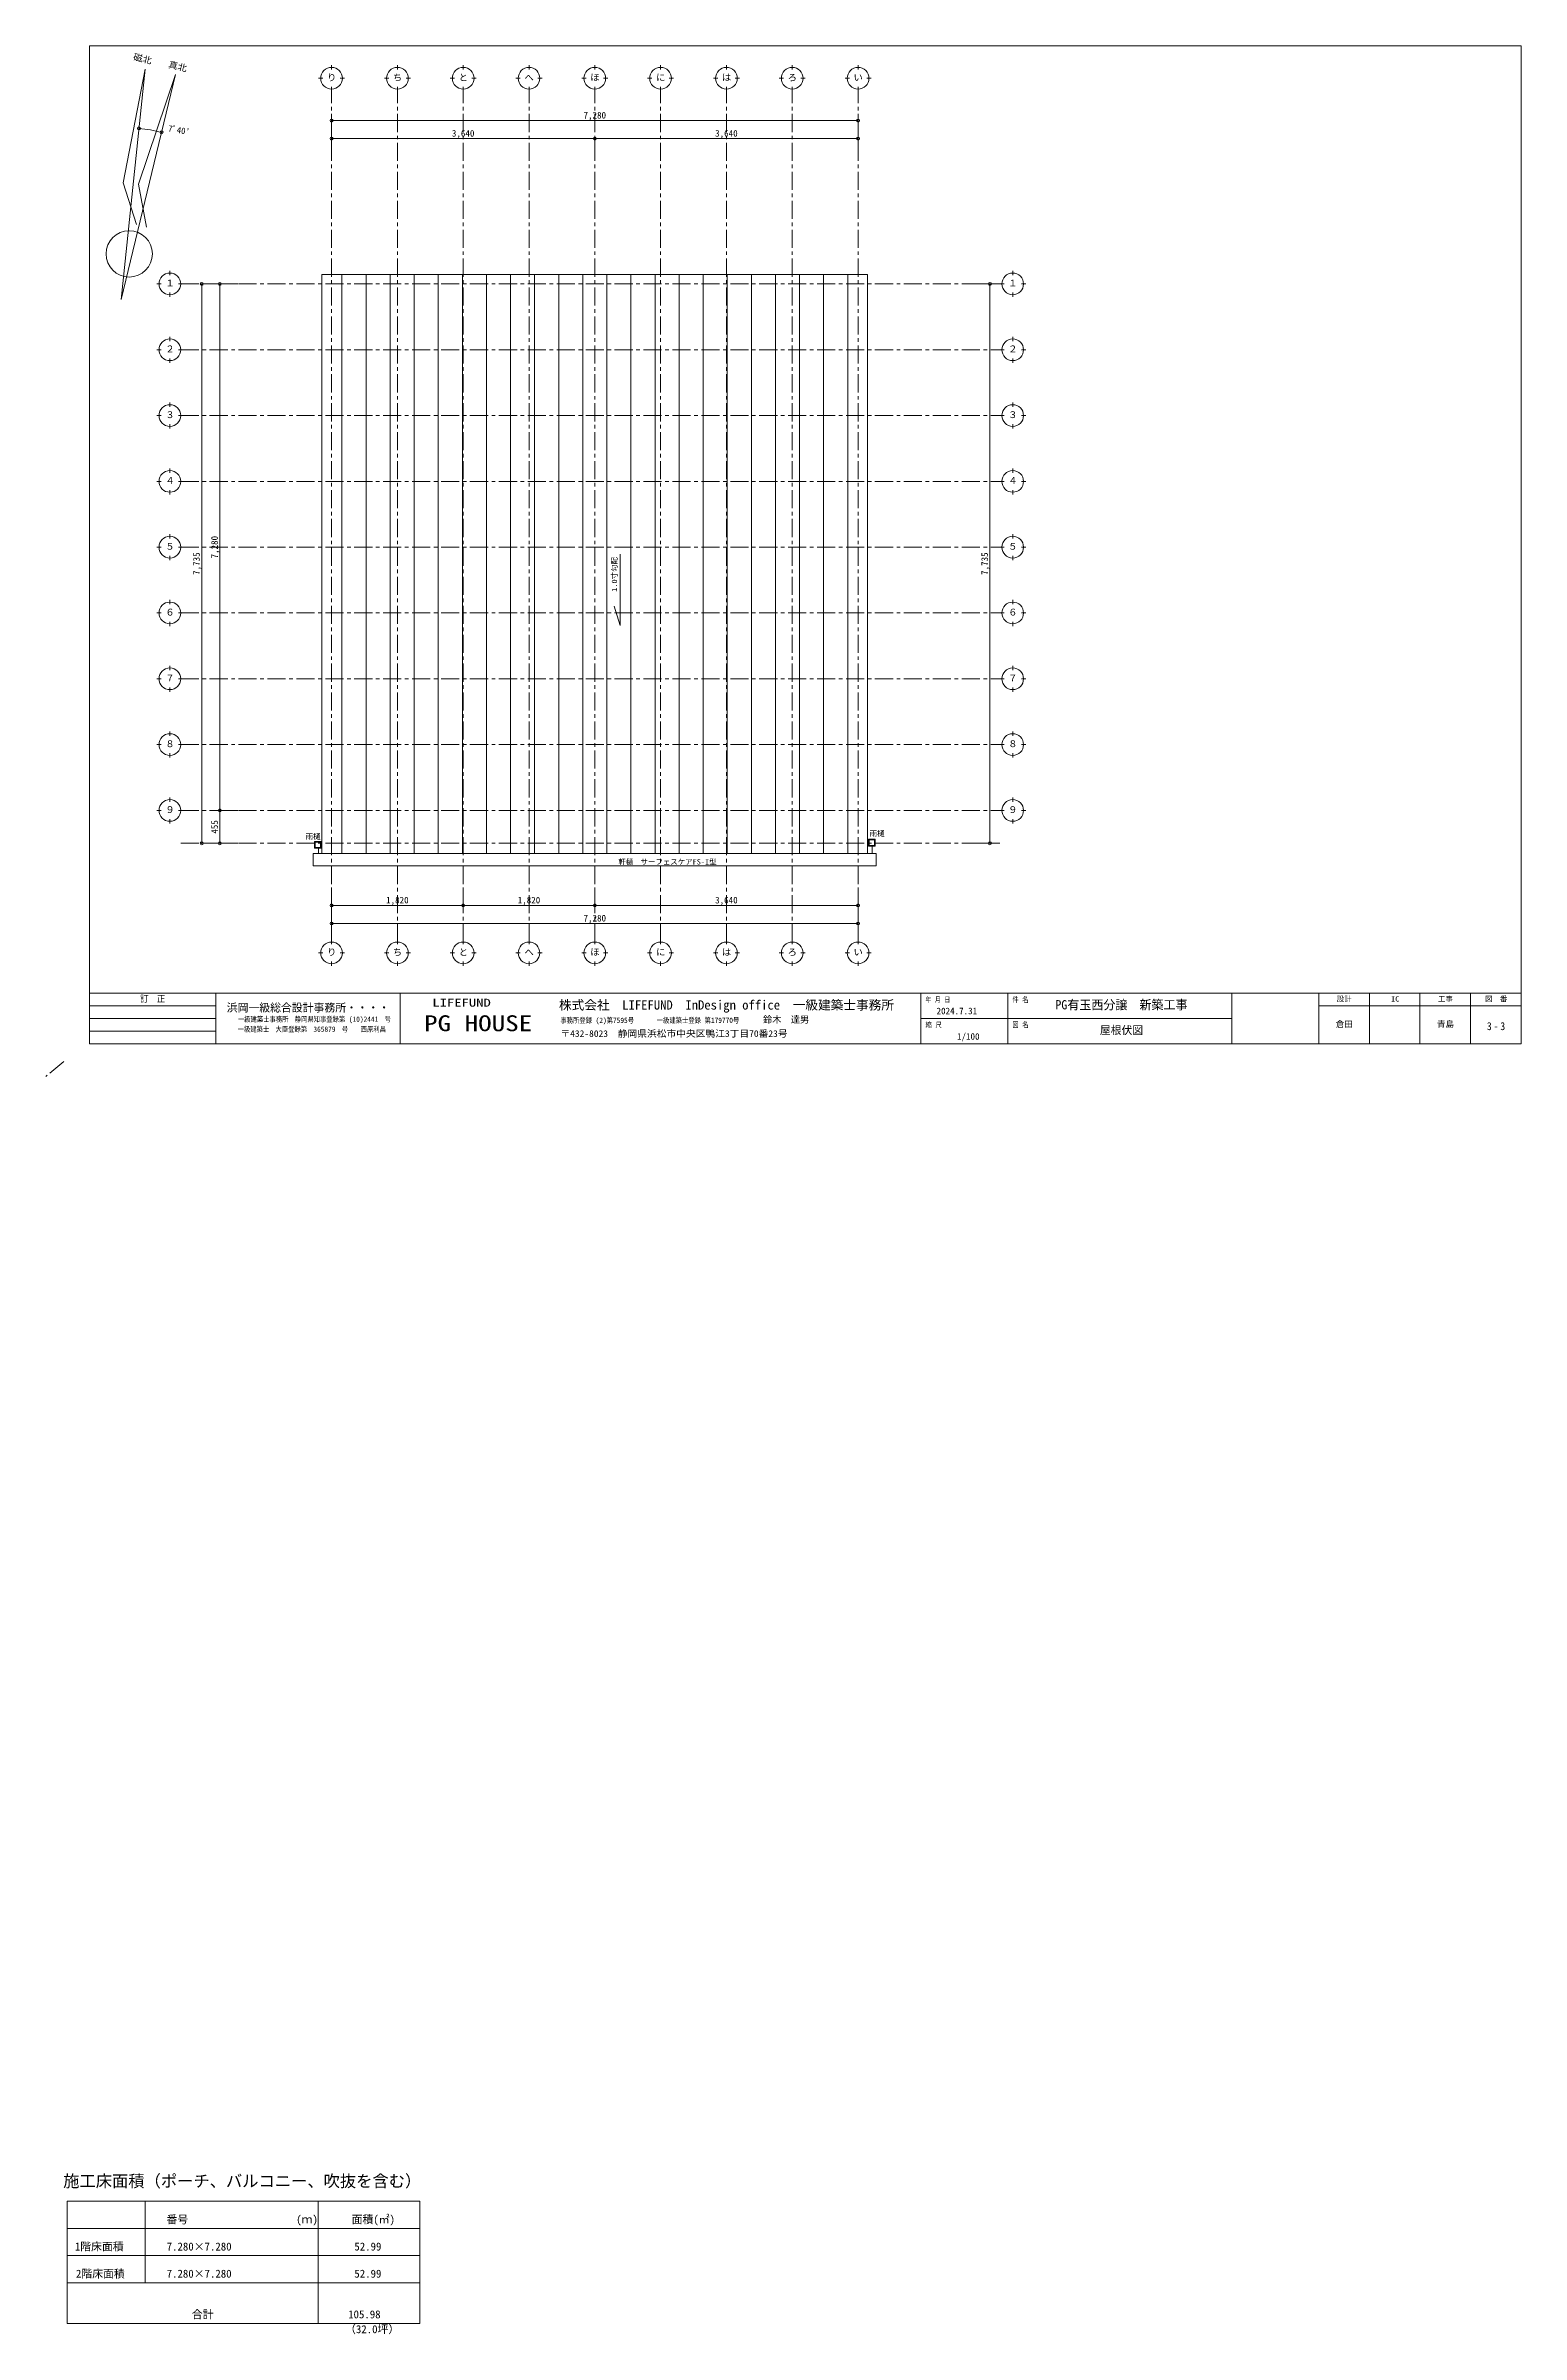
# Model space of a CAD drawing. Units: millimetres at full size, sheet at 1:50, with parts at 1:100. Extents: x -16792 to 54909, y -26252 to 25759.
# Drawn here: x 34507 to 54909, y -24801 to 6842 of the extents above; entities that cross this region are included whole.
import ezdxf
from ezdxf.enums import TextEntityAlignment as Align

# ---------------------------------------------------------------- set-up
doc = ezdxf.new("R2010")
doc.units = ezdxf.units.MM
doc.header["$LTSCALE"] = 50
doc.header["$PDMODE"] = 32
doc.header["$PDSIZE"] = 40
doc.linetypes.add('CHAIN1', pattern=[8, 5, -1, 1, -1])
for name, color, linetype, lineweight in [('2-9', 7, 'Continuous', 13), ('3-1_通り芯・通り番号', 7, 'Continuous', 13), ('3-3_仕上線(黄)', 3, 'Continuous', 20), ('3-6_住宅設備・造作', 4, 'Continuous', 5), ('3-8_ハッチング', 1, 'Continuous', 9), ('3-A_文字', 7, 'Continuous', 13), ('3-F_寸法・方位', 7, 'Continuous', 13), ('F-F_図面枠（共通）', 7, 'Continuous', 13)]:
    doc.layers.add(name, color=color, linetype=linetype, lineweight=lineweight)
doc.layers.add('2-A_文字・面積表', color=7, linetype='Continuous')
doc.layers.add('F-0_図名（一般）', color=3, linetype='Continuous')
doc.styles.add('ＭＳ ゴシック', font='')
doc.styles.get('ＭＳ ゴシック').set_extended_font_data('MS Gothic')

msp = doc.modelspace()

# ---------------------------------------------------------------- linework, layer by layer
at = {"layer": '2-9'}
for p, q in [((34802.49, -22963.5), (39677.49, -22963.5)), ((35880.59, -22963.5), (35880.59, -24088.5)), ((38271.24, -22963.5), (38271.24, -24651)), ((39677.49, -22963.5), (39677.49, -24651)), ((34802.49, -23338.5), (39677.49, -23338.5)), ((34802.49, -23713.5), (39677.49, -23713.5)), ((34802.49, -24088.5), (39677.49, -24088.5))]:
    msp.add_line(p, q, dxfattribs=at)
msp.add_lwpolyline([(34802.49, -22963.5), (34802.49, -24651), (39677.49, -24651)], dxfattribs=at)
at = {"layer": '3-1_通り芯・通り番号'}
for p, q in [((38278.68, 6392.32), (38338.68, 6392.32)), ((38458.68, 6572.32), (38458.68, 6512.32)), ((38578.68, 6392.32), (38638.68, 6392.32)), ((39188.68, 6392.32), (39248.68, 6392.32)), ((39368.68, 6572.32), (39368.68, 6512.32)), ((39488.68, 6392.32), (39548.68, 6392.32)), ((40098.68, 6392.32), (40158.68, 6392.32)), ((40278.68, 6572.32), (40278.68, 6512.32)), ((40398.68, 6392.32), (40458.68, 6392.32)), ((41008.68, 6392.32), (41068.68, 6392.32)), ((41188.68, 6572.32), (41188.68, 6512.32)), ((41308.68, 6392.32), (41368.68, 6392.32)), ((41918.68, 6392.32), (41978.68, 6392.32)), ((42098.68, 6572.32), (42098.68, 6512.32)), ((42218.68, 6392.32), (42278.68, 6392.32)), ((42828.68, 6392.32), (42888.68, 6392.32)), ((43008.68, 6572.32), (43008.68, 6512.32)), ((43128.68, 6392.32), (43188.68, 6392.32)), ((43738.68, 6392.32), (43798.68, 6392.32)), ((43918.68, 6572.32), (43918.68, 6512.32)), ((44038.68, 6392.32), (44098.68, 6392.32)), ((44648.68, 6392.32), (44708.68, 6392.32)), ((44828.68, 6572.32), (44828.68, 6512.32)), ((44948.68, 6392.32), (45008.68, 6392.32)), ((45558.68, 6392.32), (45618.68, 6392.32)), ((45738.68, 6572.32), (45738.68, 6512.32)), ((45858.68, 6392.32), (45918.68, 6392.32)), ((38458.68, 6272.32), (38458.68, 6212.32)), ((39368.68, 6272.32), (39368.68, 6212.32)), ((40278.68, 6272.32), (40278.68, 6212.32)), ((41188.68, 6272.32), (41188.68, 6212.32)), ((42098.68, 6272.32), (42098.68, 6212.32)), ((43008.68, 6272.32), (43008.68, 6212.32)), ((43918.68, 6272.32), (43918.68, 6212.32)), ((44828.68, 6272.32), (44828.68, 6212.32)), ((45738.68, 6272.32), (45738.68, 6212.32)), ((36042.76, 3548.8), (36102.76, 3548.8)), ((36222.76, 3668.8), (36222.76, 3728.8)), ((36342.76, 3548.8), (36402.76, 3548.8)), ((47757.26, 3548.8), (47697.26, 3548.8)), ((47877.26, 3728.8), (47877.26, 3668.8)), ((48057.26, 3548.8), (47997.26, 3548.8)), ((36222.76, 3368.8), (36222.76, 3428.8)), ((47877.26, 3428.8), (47877.26, 3368.8)), ((36042.76, 2638.8), (36102.76, 2638.8)), ((36222.76, 2758.8), (36222.76, 2818.8)), ((36342.76, 2638.8), (36402.76, 2638.8)), ((47757.26, 2638.8), (47697.26, 2638.8)), ((47877.26, 2818.8), (47877.26, 2758.8)), ((48057.26, 2638.8), (47997.26, 2638.8)), ((36222.76, 2458.8), (36222.76, 2518.8)), ((47877.26, 2518.8), (47877.26, 2458.8)), ((36222.76, 1848.8), (36222.76, 1908.8)), ((47877.26, 1908.8), (47877.26, 1848.8)), ((36042.76, 1728.8), (36102.76, 1728.8)), ((36222.76, 1548.8), (36222.76, 1608.8)), ((36342.76, 1728.8), (36402.76, 1728.8)), ((47757.26, 1728.8), (47697.26, 1728.8)), ((47877.26, 1608.8), (47877.26, 1548.8)), ((48057.26, 1728.8), (47997.26, 1728.8)), ((36222.76, 938.8), (36222.76, 998.8)), ((47877.26, 998.8), (47877.26, 938.8)), ((36042.76, 818.8), (36102.76, 818.8)), ((36222.76, 638.8), (36222.76, 698.8)), ((36342.76, 818.8), (36402.76, 818.8)), ((47757.26, 818.8), (47697.26, 818.8)), ((47877.26, 698.8), (47877.26, 638.8)), ((48057.26, 818.8), (47997.26, 818.8)), ((36222.76, 28.8), (36222.76, 88.8)), ((47877.26, 88.8), (47877.26, 28.8)), ((36042.76, -91.2), (36102.76, -91.2)), ((36222.76, -271.2), (36222.76, -211.2)), ((36342.76, -91.2), (36402.76, -91.2)), ((47757.26, -91.2), (47697.26, -91.2)), ((47877.26, -211.2), (47877.26, -271.2)), ((48057.26, -91.2), (47997.26, -91.2)), ((36222.76, -881.2), (36222.76, -821.2)), ((47877.26, -821.2), (47877.26, -881.2)), ((36042.76, -1001.2), (36102.76, -1001.2)), ((36222.76, -1181.2), (36222.76, -1121.2)), ((36342.76, -1001.2), (36402.76, -1001.2)), ((47757.26, -1001.2), (47697.26, -1001.2)), ((47877.26, -1121.2), (47877.26, -1181.2)), ((48057.26, -1001.2), (47997.26, -1001.2)), ((36222.76, -1791.2), (36222.76, -1731.2)), ((47877.26, -1731.2), (47877.26, -1791.2)), ((36042.76, -1911.2), (36102.76, -1911.2)), ((36222.76, -2091.2), (36222.76, -2031.2)), ((36342.76, -1911.2), (36402.76, -1911.2)), ((47757.26, -1911.2), (47697.26, -1911.2)), ((47877.26, -2031.2), (47877.26, -2091.2)), ((48057.26, -1911.2), (47997.26, -1911.2)), ((36042.76, -2821.2), (36102.76, -2821.2)), ((36222.76, -2701.2), (36222.76, -2641.2)), ((36342.76, -2821.2), (36402.76, -2821.2)), ((47757.26, -2821.2), (47697.26, -2821.2)), ((47877.26, -2641.2), (47877.26, -2701.2)), ((48057.26, -2821.2), (47997.26, -2821.2)), ((36222.76, -3001.2), (36222.76, -2941.2)), ((47877.26, -2941.2), (47877.26, -3001.2)), ((36042.76, -3731.2), (36102.76, -3731.2)), ((36222.76, -3611.2), (36222.76, -3551.2)), ((36342.76, -3731.2), (36402.76, -3731.2)), ((47757.26, -3731.2), (47697.26, -3731.2)), ((47877.26, -3551.2), (47877.26, -3611.2)), ((48057.26, -3731.2), (47997.26, -3731.2)), ((36222.76, -3911.2), (36222.76, -3851.2)), ((47877.26, -3851.2), (47877.26, -3911.2)), ((38458.68, -5581.2), (38458.68, -5521.2)), ((39368.68, -5581.2), (39368.68, -5521.2)), ((40278.68, -5581.2), (40278.68, -5521.2)), ((41188.68, -5581.2), (41188.68, -5521.2)), ((42098.68, -5581.2), (42098.68, -5521.2)), ((43008.68, -5581.2), (43008.68, -5521.2)), ((43918.68, -5581.2), (43918.68, -5521.2)), ((44828.68, -5581.2), (44828.68, -5521.2)), ((45738.68, -5581.2), (45738.68, -5521.2)), ((38338.68, -5701.2), (38278.68, -5701.2)), ((38458.68, -5881.2), (38458.68, -5821.2)), ((38638.68, -5701.2), (38578.68, -5701.2)), ((39248.68, -5701.2), (39188.68, -5701.2)), ((39368.68, -5881.2), (39368.68, -5821.2)), ((39548.68, -5701.2), (39488.68, -5701.2)), ((40158.68, -5701.2), (40098.68, -5701.2)), ((40278.68, -5881.2), (40278.68, -5821.2)), ((40458.68, -5701.2), (40398.68, -5701.2)), ((41068.68, -5701.2), (41008.68, -5701.2)), ((41188.68, -5881.2), (41188.68, -5821.2)), ((41368.68, -5701.2), (41308.68, -5701.2)), ((41978.68, -5701.2), (41918.68, -5701.2)), ((42098.68, -5881.2), (42098.68, -5821.2)), ((42278.68, -5701.2), (42218.68, -5701.2)), ((42888.68, -5701.2), (42828.68, -5701.2)), ((43008.68, -5881.2), (43008.68, -5821.2)), ((43188.68, -5701.2), (43128.68, -5701.2)), ((43798.68, -5701.2), (43738.68, -5701.2)), ((43918.68, -5881.2), (43918.68, -5821.2)), ((44098.68, -5701.2), (44038.68, -5701.2)), ((44708.68, -5701.2), (44648.68, -5701.2)), ((44828.68, -5881.2), (44828.68, -5821.2)), ((45008.68, -5701.2), (44948.68, -5701.2)), ((45618.68, -5701.2), (45558.68, -5701.2)), ((45738.68, -5881.2), (45738.68, -5821.2)), ((45918.68, -5701.2), (45858.68, -5701.2))]:
    msp.add_line(p, q, dxfattribs=at)
at = {"layer": '3-1_通り芯・通り番号', "color": 1, "linetype": 'CHAIN1', "lineweight": 9}
for p, q in [((38458.68, -5551.2), (38458.68, 6242.32)), ((39368.68, -5551.2), (39368.68, 6242.32)), ((40278.68, -5551.2), (40278.68, 6242.32)), ((41188.68, -5551.2), (41188.68, 6242.32)), ((42098.68, -5551.2), (42098.68, 6242.32)), ((43008.68, -5551.2), (43008.68, 6242.32)), ((43918.68, -5551.2), (43918.68, 6242.32)), ((44828.68, -5551.2), (44828.68, 6242.32)), ((45738.68, -5551.2), (45738.68, 6242.32)), ((36372.76, 3548.8), (47697.26, 3548.8)), ((36372.76, 2638.8), (47697.26, 2638.8)), ((36372.76, 1728.8), (47697.26, 1728.8)), ((36372.76, 818.8), (47697.26, 818.8)), ((36372.76, -91.2), (47697.26, -91.2)), ((36372.76, -1001.2), (47697.26, -1001.2)), ((36372.76, -1911.2), (47697.26, -1911.2)), ((36372.76, -2821.2), (47697.26, -2821.2)), ((36372.76, -3731.2), (47697.26, -3731.2)), ((36372.76, -4186.2), (47697.26, -4186.2))]:
    msp.add_line(p, q, dxfattribs=at)
at = {"layer": '3-1_通り芯・通り番号'}
for centre in [(38458.68, 6392.32), (39368.68, 6392.32), (40278.68, 6392.32), (41188.68, 6392.32), (42098.68, 6392.32), (43008.68, 6392.32), (43918.68, 6392.32), (44828.68, 6392.32), (45738.68, 6392.32), (36222.76, 3548.8), (47877.26, 3548.8), (36222.76, 2638.8), (47877.26, 2638.8), (36222.76, 1728.8), (47877.26, 1728.8), (36222.76, 818.8), (47877.26, 818.8), (36222.76, -91.2), (47877.26, -91.2), (36222.76, -1001.2), (47877.26, -1001.2), (36222.76, -1911.2), (47877.26, -1911.2), (36222.76, -2821.2), (47877.26, -2821.2), (36222.76, -3731.2), (47877.26, -3731.2), (38458.68, -5701.2), (39368.68, -5701.2), (40278.68, -5701.2), (41188.68, -5701.2), (42098.68, -5701.2), (43008.68, -5701.2), (43918.68, -5701.2), (44828.68, -5701.2), (45738.68, -5701.2)]:
    msp.add_circle(centre, 150, dxfattribs=at)
at = {"layer": '3-3_仕上線(黄)'}
for p, q in [((38326.18, 3681.3), (45871.18, 3681.3)), ((38326.18, -4328.7), (38326.18, 3681.3)), ((45871.18, -4328.7), (45871.18, 3681.3)), ((38206.18, -4328.7), (45991.18, -4328.7))]:
    msp.add_line(p, q, dxfattribs=at)
at = {"layer": '3-3_仕上線(黄)', "color": 7, "lineweight": 13}
for p, q in [((38206.18, -4498.7), (38206.18, -4328.7)), ((38275.68, -4261.5), (38275.68, -4326.39)), ((45933.52, -4225.59), (45933.52, -4329.05)), ((45991.18, -4498.7), (45991.18, -4328.7)), ((38206.18, -4498.7), (45991.18, -4498.7))]:
    msp.add_line(p, q, dxfattribs=at)
at = {"layer": '3-6_住宅設備・造作', "color": 7, "lineweight": 13}
for p, q in [((38222.81, -4159.31), (38317.81, -4159.31)), ((38317.81, -4159.31), (38317.81, -4254.31)), ((45976.1, -4224.31), (45881.1, -4224.31)), ((45891.1, -4214.31), (45891.1, -4139.31)), ((45891.1, -4139.31), (45966.1, -4139.31)), ((45966.1, -4214.31), (45891.1, -4214.31)), ((45966.1, -4139.31), (45966.1, -4214.31)), ((45976.1, -4129.31), (45976.1, -4224.31))]:
    msp.add_line(p, q, dxfattribs=at)
for points in [[(38317.81, -4254.31), (38222.81, -4254.31), (38222.81, -4159.31)], [(45881.1, -4224.31), (45881.1, -4129.31), (45976.1, -4129.31)]]:
    msp.add_lwpolyline(points, dxfattribs=at)
msp.add_lwpolyline([(38307.81, -4169.31), (38307.81, -4244.31), (38232.81, -4244.31), (38232.81, -4169.31)], close=True, dxfattribs=at)
at = {"layer": '3-8_ハッチング', "color": 2, "lineweight": 5}
for p, q in [((38602.18, -4328.7), (38602.18, 3681.3)), ((38935.18, -4328.7), (38935.18, 3681.3)), ((39268.18, -4328.7), (39268.18, 3681.3)), ((39601.18, -4328.7), (39601.18, 3681.3)), ((39934.18, -4328.7), (39934.18, 3681.3)), ((40267.18, -4328.7), (40267.18, 3681.3)), ((40600.18, -4328.7), (40600.18, 3681.3)), ((40933.18, -4328.7), (40933.18, 3681.3)), ((41266.18, -4328.7), (41266.18, 3681.3)), ((41599.18, -4328.7), (41599.18, 3681.3)), ((41932.18, -4328.7), (41932.18, 3681.3)), ((42265.18, -4328.7), (42265.18, 3681.3)), ((42598.18, -4328.7), (42598.18, 3681.3)), ((42931.18, -4328.7), (42931.18, 3681.3)), ((43264.18, -4328.7), (43264.18, 3681.3)), ((43597.18, -4328.7), (43597.18, 3681.3)), ((43930.18, -4328.7), (43930.18, 3681.3)), ((44263.18, -4328.7), (44263.18, 3681.3)), ((44596.18, -4328.7), (44596.18, 3681.3)), ((44929.18, -4328.7), (44929.18, 3681.3)), ((45262.18, -4328.7), (45262.18, 3681.3)), ((45595.18, -4328.7), (45595.18, 3681.3))]:
    msp.add_line(p, q, dxfattribs=at)
at = {"layer": '3-A_文字'}
for p, q in [((42448.26, -189.01), (42448.26, -1174.76)), ((42448.26, -1174.76), (42366.57, -907.9))]:
    msp.add_line(p, q, dxfattribs=at)
at = {"layer": '3-F_寸法・方位'}
for p, q in [((35550.47, 3333.27), (35879.89, 6516.27)), ((35550.47, 3333.27), (36301.59, 6443.87)), ((35574.74, 4945.64), (35879.89, 6516.27)), ((35789.63, 4927.99), (36301.59, 6443.87)), ((38458.68, 5807.79), (45738.68, 5807.79)), ((38458.68, 5807.79), (38458.68, 5557.79)), ((45738.68, 5807.79), (45738.68, 5557.79)), ((38458.68, 5557.79), (42098.68, 5557.79)), ((38458.68, 5557.79), (38458.68, 5271.22)), ((42098.68, 5557.79), (42098.68, 5271.22)), ((42098.68, 5557.79), (45738.68, 5557.79)), ((45738.68, 5557.79), (45738.68, 5271.22)), ((35574.78, 4946.18), (35761.69, 4371.86)), ((35789.63, 4927.99), (35898.24, 4333.87)), ((36663.58, 3548.8), (36663.58, -4186.2)), ((36663.58, 3548.8), (36913.58, 3548.8)), ((36913.58, 3548.8), (36913.58, -3731.2)), ((36913.58, 3548.8), (37163.58, 3548.8)), ((47561.94, 3548.8), (47311.94, 3548.8)), ((47561.94, 3548.8), (47561.94, -4186.2)), ((36913.58, -3731.2), (37163.58, -3731.2)), ((36913.58, -3731.2), (36913.58, -4186.2)), ((36663.58, -4186.2), (36913.58, -4186.2)), ((36913.58, -4186.2), (37163.58, -4186.2)), ((47561.94, -4186.2), (47311.94, -4186.2)), ((38458.68, -5044.63), (38458.68, -4794.63)), ((38458.68, -5044.63), (40278.68, -5044.63)), ((38458.68, -5294.63), (38458.68, -5044.63)), ((40278.68, -5044.63), (40278.68, -4794.63)), ((40278.68, -5044.63), (42098.68, -5044.63)), ((42098.68, -5044.63), (42098.68, -4794.63)), ((42098.68, -5044.63), (45738.68, -5044.63)), ((45738.68, -5044.63), (45738.68, -4794.63)), ((45738.68, -5294.63), (45738.68, -5044.63)), ((38458.68, -5294.63), (45738.68, -5294.63))]:
    msp.add_line(p, q, dxfattribs=at)
msp.add_circle((35660.91, 3963.56), 320, dxfattribs=at)
at = {"layer": '3-F_寸法・方位', "color": 4, "lineweight": 5}
msp.add_arc((35550.47, 3333.27), 2378.27, 76.42465, 84.09132, dxfattribs=at)
at = {"layer": '3-F_寸法・方位', "color": 2}
for p in [(35795.3, 5698.91), (36108.71, 5645.1)]:
    msp.add_point(p, dxfattribs=at)
at = {"layer": '3-F_寸法・方位'}
for p in [(38458.68, 5807.79), (45738.68, 5807.79), (38458.68, 5557.79), (42098.68, 5557.79), (45738.68, 5557.79), (36663.58, 3548.8), (36913.58, 3548.8), (47561.94, 3548.8), (36913.58, -3731.2), (36663.58, -4186.2), (36913.58, -4186.2), (47561.94, -4186.2), (38458.68, -5044.63), (40278.68, -5044.63), (42098.68, -5044.63), (45738.68, -5044.63), (38458.68, -5294.63), (45738.68, -5294.63)]:
    msp.add_point(p, dxfattribs=at)
at = {"layer": 'F-F_図面枠（共通）'}
for p, q in [((35109.2, 6841.87), (35109.2, -6958.13)), ((35109.2, 6841.87), (54909.2, 6841.87)), ((54909.2, 6841.87), (54909.2, -6958.13)), ((35109.2, -6258.13), (54909.2, -6258.13)), ((36859.2, -6258.13), (36859.2, -6958.13)), ((39408.46, -6258.13), (39408.46, -6958.13)), ((46609.2, -6258.13), (46609.2, -6958.13)), ((47809.2, -6258.13), (47809.2, -6958.13)), ((50906.65, -6258.13), (50906.65, -6958.13)), ((52109.2, -6258.13), (52109.2, -6958.13)), ((52809.2, -6258.13), (52809.2, -6958.13)), ((53509.2, -6258.13), (53509.2, -6958.13)), ((54209.2, -6258.13), (54209.2, -6958.13)), ((46609.2, -6608.13), (50906.65, -6608.13)), ((52109.2, -6433.13), (54909.2, -6433.13)), ((35109.2, -6958.13), (54909.2, -6958.13))]:
    msp.add_line(p, q, dxfattribs=at)
at = {"layer": 'F-F_図面枠（共通）', "color": 4, "lineweight": 5}
for p, q in [((35109.2, -6433.13), (36859.2, -6433.13)), ((35109.2, -6608.13), (36859.2, -6608.13)), ((35109.2, -6783.13), (36859.2, -6783.13))]:
    msp.add_line(p, q, dxfattribs=at)
at = {"layer": 'F-F_図面枠（共通）', "color": 1, "linetype": 'CHAIN1', "lineweight": 9}
msp.add_line((34754.72, -7202.36), (34506.54, -7408.14), dxfattribs=at)

# ---------------------------------------------------------------- texts
at = {"layer": '2-9', "style": 'ＭＳ ゴシック'}
for s, height, p in [('施工床面積（ポーチ、バルコニー、吹抜を含む）', 165, (34747.56, -22814.62)), ('番号', 110, (36176.28, -23301.75)), ('(ｍ)', 110, (37969.74, -23301.75)), ('面積(㎡)', 110, (38735.63, -23301.75)), ('1階床面積', 110, (34908.65, -23676.75)), ('7.280×7.280', 110, (36178.21, -23676.75)), ('52.99', 110, (38773.51, -23676.75)), ('2階床面積', 110, (34923.9, -24051.75)), ('7.280×7.280', 110, (36178.21, -24051.75)), ('52.99', 110, (38773.51, -24051.75)), ('合計', 110, (36525.99, -24614.25)), ('105.98', 110, (38687.81, -24614.25))]:
    msp.add_text(s, height=height, dxfattribs=at).set_placement(p, align=Align.BOTTOM_LEFT)
at = {"layer": '2-A_文字・面積表', "style": 'ＭＳ ゴシック'}
msp.add_text('（32.0坪）', height=110, dxfattribs=at).set_placement((38645.02, -24819.74), align=Align.BOTTOM_LEFT)
at = {"layer": '3-A_文字', "style": 'ＭＳ ゴシック'}
for s, height, p in [('り', 91.64, (38396.18, 6329.82)), ('ち', 91.64, (39306.18, 6329.82)), ('と', 91.64, (40216.18, 6329.82)), ('へ', 91.64, (41126.18, 6329.82)), ('ほ', 91.64, (42036.18, 6329.82)), ('に', 91.64, (42946.18, 6329.82)), ('は', 91.64, (43856.18, 6329.82)), ('ろ', 91.64, (44766.18, 6329.82)), ('い', 91.64, (45676.18, 6329.82)), ('１', 91.64, (36160.26, 3486.3)), ('１', 91.64, (47814.76, 3486.3)), ('２', 91.64, (36160.26, 2576.3)), ('２', 91.64, (47814.76, 2576.3)), ('３', 91.64, (36160.26, 1666.3)), ('３', 91.64, (47814.76, 1666.3)), ('４', 91.64, (36160.26, 756.3)), ('４', 91.64, (47814.76, 756.3)), ('５', 91.64, (36160.26, -153.7)), ('５', 91.64, (47814.76, -153.7)), ('６', 91.64, (36160.26, -1063.7)), ('６', 91.64, (47814.76, -1063.7)), ('７', 91.64, (36160.26, -1973.7)), ('７', 91.64, (47814.76, -1973.7)), ('８', 91.64, (36160.26, -2883.7)), ('８', 91.64, (47814.76, -2883.7)), ('９', 91.64, (36160.26, -3793.7)), ('９', 91.64, (47814.76, -3793.7)), ('雨樋', 73.31, (38100.74, -4150.19)), ('雨樋', 73.31, (45900.01, -4108.78)), ('軒樋\u3000サーフェスケアFS-I型', 73.31, (42424.2, -4501.07)), ('り', 91.64, (38396.18, -5763.7)), ('ち', 91.64, (39306.18, -5763.7)), ('と', 91.64, (40216.18, -5763.7)), ('へ', 91.64, (41126.18, -5763.7)), ('ほ', 91.64, (42036.18, -5763.7)), ('に', 91.64, (42946.18, -5763.7)), ('は', 91.64, (43856.18, -5763.7)), ('ろ', 91.64, (44766.18, -5763.7)), ('い', 91.64, (45676.18, -5763.7))]:
    msp.add_text(s, height=height, dxfattribs=at).set_placement(p, align=Align.BOTTOM_LEFT)
msp.add_text('1.0寸勾配', height=73.31, rotation=90, dxfattribs=at).set_placement((42428.01, -707.7), align=Align.BOTTOM_LEFT)
at = {"layer": '3-F_寸法・方位', "style": 'ＭＳ ゴシック', "width": 1.05}
for s, p in [('磁北', (35703.58, 6624.43)), ('真北', (36190.01, 6518.26))]:
    msp.add_text(s, height=87.98, rotation=346.425, dxfattribs=at).set_placement(p, align=Align.BOTTOM_LEFT)
at = {"layer": '3-F_寸法・方位', "style": 'ＭＳ ゴシック'}
for s, height, rotation, p in [("7ﾟ40'", 87.98, 350.258, (36188.87, 5631.8)), ('7,280', 91.64, 90, (36913.58, -247.45)), ('7,735', 91.64, 90, (36663.58, -474.95)), ('7,735', 91.64, 90, (47561.94, -474.95)), ('455', 91.64, 90, (36913.58, -4052.45))]:
    msp.add_text(s, height=height, rotation=rotation, dxfattribs=at).set_placement(p, align=Align.BOTTOM_LEFT)
for s, p in [('7,280', (41942.43, 5807.79)), ('3,640', (40122.43, 5557.79)), ('3,640', (43762.43, 5557.79)), ('1,820', (39212.43, -5044.63)), ('1,820', (41032.43, -5044.63)), ('3,640', (43762.43, -5044.63)), ('7,280', (41942.43, -5294.63))]:
    msp.add_text(s, height=91.64, dxfattribs=at).set_placement(p, align=Align.BOTTOM_LEFT)
at = {"layer": 'F-0_図名（一般）', "style": 'ＭＳ ゴシック'}
msp.add_text('屋根伏図', height=110, dxfattribs=at).set_placement((49081.65, -6858.13), align=Align.BOTTOM_LEFT)
at = {"layer": 'F-0_図名（一般）', "insert": (54434.2, -6770.63), "char_height": 110, "attachment_point": 7, "style": 'ＭＳ ゴシック'}
msp.add_mtext('\\T1.38;\\W0.9;3-3', dxfattribs=at)
at = {"layer": 'F-F_図面枠（共通）', "style": 'ＭＳ ゴシック'}
for s, height, width, p in [('訂\u3000正', 91.64, 0.9, (35811.7, -6408.13)), ('年 月 日', 73.31, 0.8, (46671.42, -6405.49)), ('件 名', 73.31, 0.85, (47871.42, -6405.49)), ('一級建築士事務所\u3000静岡県知事登録第 (10)2441\u3000号', 73.31, 0.85, (37163.85, -6676.17)), ('PG HOUSE', 219.9, 1.25, (39737.41, -6849.95)), ('LIFEFUND', 110, 1.35, (39852.48, -6477.4)), ('事務所登録 (2)第7595号', 73.31, 0.85, (41623.5, -6691.89)), ('一級建築士登録 第179770号', 73.31, 0.85, (42955.36, -6691.89)), ('PG有玉西分譲\u3000新築工事', 128.3, 0.95, (48466.65, -6520.63)), ('一級建築士\u3000大臣登録第\u3000365879\u3000号\u3000\u3000西原利昌', 73.31, 0.85, (37160.47, -6814.76)), ('〒432-8023\u3000静岡県浜松市中央区鴨江3丁目70番23号', 91.64, 1.05, (41623.19, -6890.25)), ('縮 尺', 73.31, 0.85, (46671.42, -6755.49)), ('図 名', 73.31, 0.85, (47871.77, -6752.25))]:
    msp.add_text(s, height=height, dxfattribs=dict(at, width=width)).set_placement(p, align=Align.BOTTOM_LEFT)
for s, height, p in [('設計', 73.31, (52359.2, -6395.63)), ('IC', 73.31, (53109.2, -6395.63)), ('工事', 73.31, (53759.2, -6395.63)), ('図\u3000番', 73.31, (54409.2, -6395.63)), ('浜岡一級総合設計事務所・・・・', 110, (37008.83, -6546.42)), ('株式会社\u3000LIFEFUND\u3000InDesign office\u3000一級建築士事務所', 128.3, (41603.04, -6523.42)), ('鈴木\u3000達男', 91.64, (44423.85, -6695.5)), ('倉田', 84.31, (52344.2, -6753.13)), ('青島', 84.31, (53744.2, -6753.13)), ('1/100', 91.64, (47107.04, -6930.06))]:
    msp.add_text(s, height=height, dxfattribs=at).set_placement(p, align=Align.BOTTOM_LEFT)
at = {"layer": 'F-F_図面枠（共通）', "color": 3, "style": 'ＭＳ ゴシック'}
msp.add_text('2024.7.31', height=91.64, dxfattribs=at).set_placement((46824.43, -6577.13), align=Align.BOTTOM_LEFT)

doc.saveas('drawing.dxf')
